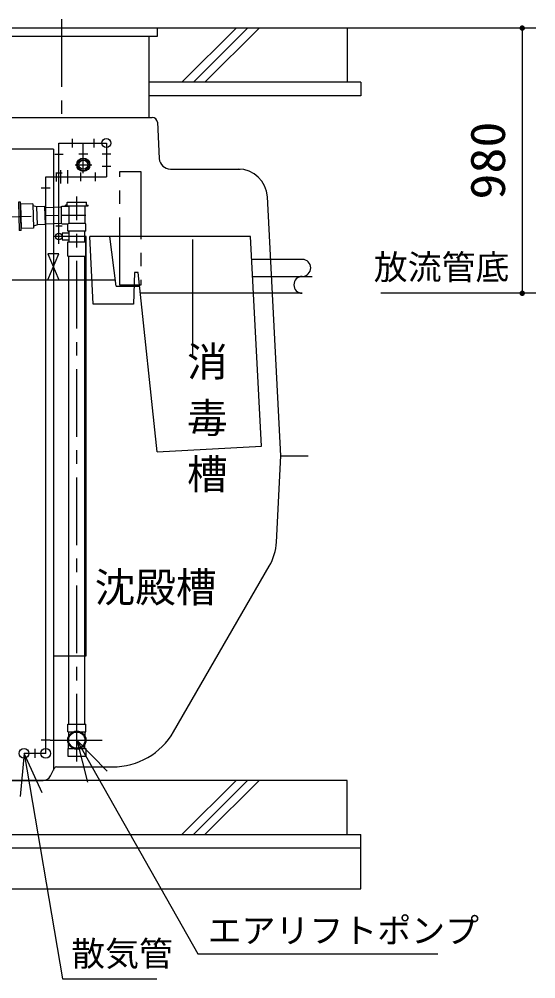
# Model space of a CAD drawing. Units: millimetres, scale not verified. Extents: x -14850 to 14850, y -10500 to 10500.
# Drawn here: x -6733 to -4826, y -6505 to -2960 of the extents above; entities that cross this region are included whole.
import ezdxf
from ezdxf.enums import TextEntityAlignment as Align

# ---------------------------------------------------------------- set-up
doc = ezdxf.new("R2010")
doc.units = ezdxf.units.MM
doc.header["$LTSCALE"] = 50
doc.linetypes.add('CHAIN1', pattern=[8, 5, -1, 1, -1])
doc.linetypes.add('LONG_DASHED1', pattern=[7, 6, -1])
for name, color, linetype, lineweight in [('0-0_製作', 5, 'Continuous', 25), ('0-1_躯体', 3, 'Continuous', 25), ('0-2_機器', 3, 'Continuous', 25), ('0-6_07', 5, 'Continuous', 25)]:
    doc.layers.add(name, color=color, linetype=linetype, lineweight=lineweight)
doc.styles.add('ＭＳ ゴシック', font='')
doc.styles.get('ＭＳ ゴシック').set_extended_font_data('MS Gothic')

msp = doc.modelspace()

# ---------------------------------------------------------------- linework, layer by layer
at = {"layer": '0-0_製作', "color": 3}
for p, q in [((-6554.04, -5564.39), (-6550.71, -5564.39)), ((-6554.04, -5592.48), (-6554.04, -5564.39)), ((-6550.54, -5564.39), (-6487.04, -5564.39)), ((-6554.04, -5592.48), (-6533.48, -5592.48)), ((-6550.71, -5592.48), (-6550.71, -5608.83)), ((-6490.54, -5592.48), (-6490.54, -5608.47)), ((-6554.04, -5654.29), (-6554.04, -5682.39)), ((-6554.04, -5654.29), (-6533.48, -5654.29)), ((-6550.71, -5654.29), (-6550.71, -5637.95)), ((-6490.54, -5654.29), (-6490.54, -5638.3)), ((-6554.04, -5682.39), (-6550.71, -5682.39)), ((-6550.54, -5682.39), (-6487.04, -5682.39))]:
    msp.add_line(p, q, dxfattribs=at)
for points in [[(-6507.61, -5592.48), (-6487.04, -5592.48), (-6487.04, -5564.39)], [(-6507.61, -5654.29), (-6487.04, -5654.29), (-6487.04, -5682.39)]]:
    msp.add_lwpolyline(points, dxfattribs=at)
for radius in [33.5, 30]:
    msp.add_circle((-6520.54, -5623.39), radius, dxfattribs=at)
at = {"layer": '0-1_躯体', "linetype": 'CHAIN1'}
for p, q in [((-6577.04, -2959.53), (-6577.04, -3355.62)), ((-6526.91, -3497.39), (-6465.31, -3497.39)), ((-6361.56, -3522.39), (-6284.65, -3522.39)), ((-6361.56, -3942.39), (-6361.56, -3522.39)), ((-6284.65, -3522.39), (-6284.65, -3942.39)), ((-6520.54, -5702.58), (-6520.54, -3614.12)), ((-9737.66, -3785.06), (-6576.54, -3683.39)), ((-6576.54, -3683.39), (-6487.79, -3683.39)), ((-5871.95, -3909.89), (-5651.61, -3909.89)), ((-6284.65, -3942.39), (-6361.56, -3942.39)), ((-6618.75, -5623.39), (-6426.33, -5623.39))]:
    msp.add_line(p, q, dxfattribs=at)
at = {"layer": '0-1_躯体', "color": 2}
for p, q in [((-5097.83, -2992.39), (-10990.74, -2992.39)), ((-6223.04, -3022.39), (-6223.04, -2992.39)), ((-5932.49, -2992.39), (-6132.49, -3192.39)), ((-6090.07, -3192.39), (-5890.07, -2992.39)), ((-5847.64, -2992.39), (-6047.64, -3192.39)), ((-5522.04, -2992.39), (-5522.04, -3192.39)), ((-6931.04, -3022.39), (-6223.04, -3022.39)), ((-6253.04, -3322.39), (-6253.04, -3022.39)), ((-5472.04, -3192.39), (-6253.04, -3192.39)), ((-5932.49, -5772.39), (-6132.49, -5972.39)), ((-6090.07, -5972.39), (-5890.07, -5772.39)), ((-5847.64, -5772.39), (-6047.64, -5972.39)), ((-5522.04, -5972.39), (-5522.04, -5772.39)), ((-10372.04, -5972.39), (-5472.04, -5972.39)), ((-5472.04, -6172.39), (-5472.04, -5972.39)), ((-5472.04, -6022.39), (-10372.04, -6022.39)), ((-10372.04, -6172.39), (-5472.04, -6172.39))]:
    msp.add_line(p, q, dxfattribs=at)
at = {"layer": '0-1_躯体'}
for p, q in [((-6912.05, -3322.39), (-6242.03, -3322.39)), ((-6223.06, -3340.39), (-6216.03, -3474.53)), ((-6536.54, -3433.39), (-6536.54, -3401.39)), ((-6456.54, -3433.39), (-6456.54, -3401.39)), ((-6586.54, -3417.39), (-6411.54, -3417.39)), ((-6586.54, -3789.39), (-6586.54, -3417.39)), ((-6496.54, -3497.39), (-6496.54, -3417.39)), ((-6411.54, -3417.39), (-6411.54, -3542.39)), ((-6607.04, -3439.54), (-6936.22, -3439.54)), ((-6607.04, -3439.54), (-6607.04, -5734.75)), ((-6571.04, -3459.39), (-6602.04, -3459.39)), ((-6513.04, -3457.39), (-6480.04, -3457.39)), ((-6427.54, -3457.39), (-6395.54, -3457.39)), ((-6427.54, -3502.39), (-6395.54, -3502.39)), ((-6635.11, -5672.39), (-6635.11, -3542.39)), ((-6635.11, -3542.39), (-6411.54, -3542.39)), ((-6598.54, -3527.39), (-6574.55, -3527.39)), ((-6595.11, -3558.89), (-6595.11, -3525.89)), ((-6581.11, -3517.89), (-6581.11, -3566.89)), ((-6555.11, -3517.89), (-6555.11, -3566.89)), ((-6505.11, -3558.39), (-6505.11, -3526.39)), ((-6451.54, -3558.39), (-6451.54, -3526.39)), ((-6175.1, -3513.39), (-5917.97, -3513.39)), ((-6651.61, -3582.39), (-6618.61, -3582.39)), ((-5767.04, -4572.39), (-5817.18, -3615.74)), ((-6725.48, -3739.7), (-6728.48, -3635.74)), ((-6683.29, -3641.44), (-6728.27, -3642.74)), ((-6683.29, -3641.44), (-6680.7, -3731.41)), ((-6636.05, -3718.61), (-6637.98, -3651.64)), ((-6576.54, -3715.84), (-6576.54, -3650.94)), ((-6576.24, -3650.64), (-6551.04, -3650.64)), ((-6556.34, -3646.79), (-6562.17, -3646.79)), ((-6562.17, -3648.59), (-6562.17, -3646.79)), ((-6562.17, -3648.59), (-6478.91, -3648.59)), ((-6556.34, -3646.79), (-6555.8, -3636.54)), ((-6554.8, -3635.59), (-6486.28, -3635.59)), ((-6551.04, -3650.64), (-6551.04, -3648.59)), ((-6551.04, -3650.64), (-6549.04, -3652.89)), ((-6490.04, -3713.89), (-6490.04, -3648.59)), ((-6487.04, -3638.39), (-6486.99, -3638.44)), ((-6484.75, -3646.79), (-6485.28, -3636.54)), ((-6484.75, -3646.79), (-6478.91, -3646.79)), ((-6478.91, -3648.59), (-6478.91, -3646.79)), ((-6666.04, -3719.48), (-6667.97, -3652.51)), ((-6637.88, -3655.14), (-6576.54, -3653.38)), ((-6549.04, -3714.89), (-6549.04, -3652.89)), ((-6636.15, -3715.12), (-6576.54, -3713.4)), ((-6576.24, -3716.14), (-6553.29, -3716.14)), ((-6553.29, -3716.14), (-6550.93, -3714.89)), ((-6553.29, -3742.09), (-6553.29, -3716.14)), ((-6488.79, -3714.89), (-6550.93, -3714.89)), ((-6487.79, -3742.09), (-6487.79, -3715.89)), ((-6725.48, -3739.7), (-6732.98, -3739.91)), ((-6680.7, -3731.41), (-6725.68, -3732.7)), ((-6574.54, -3724.89), (-6598.54, -3724.89)), ((-6574.54, -3750.39), (-6574.54, -3774.39)), ((-6550.54, -3750.39), (-6574.54, -3750.39)), ((-6488.09, -3742.39), (-6552.99, -3742.39)), ((-6550.54, -3742.39), (-6550.54, -3782.39)), ((-6490.54, -3782.39), (-6490.54, -3742.39)), ((-6574.54, -3774.39), (-6550.54, -3774.39)), ((-6554.04, -3835.39), (-6554.04, -3782.39)), ((-6554.04, -3782.39), (-6487.04, -3782.39)), ((-5879.68, -3762.39), (-6472.69, -3762.39)), ((-6375.58, -3945.39), (-6398.05, -3762.39)), ((-6092.73, -4199.24), (-6092.73, -3773.45)), ((-5839.06, -4537.57), (-5879.68, -3762.39)), ((-6627.04, -3922.39), (-6587.04, -3826.39)), ((-6550.54, -5564.39), (-6550.54, -3835.39)), ((-6490.54, -5564.39), (-6490.54, -3835.39)), ((-5688.19, -3847.39), (-5875.23, -3847.39)), ((-6307.88, -3895.39), (-6310.94, -4012.39)), ((-6294.06, -3895.39), (-6307.88, -3895.39)), ((-6224.44, -4557.77), (-6294.06, -3895.39)), ((-10012.98, -3922.39), (-6378.4, -3922.39)), ((-6375.58, -3945.39), (-6288.81, -3945.39)), ((-5688.19, -3972.39), (-6285.97, -3972.39)), ((-6224.44, -4557.77), (-5839.06, -4537.57)), ((-5783.76, -4891.44), (-5767.04, -4572.39)), ((-5767.04, -4572.39), (-5667.04, -4572.39)), ((-6163.28, -5592.39), (-5810.28, -4980.97)), ((-6607.04, -5312.39), (-6486.04, -5312.39)), ((-6651.61, -5622.39), (-6618.61, -5622.39)), ((-6520.54, -5623.39), (-6074.28, -6413.25)), ((-6715.11, -5672.39), (-6573.32, -6505.32)), ((-6635.11, -5672.39), (-6715.11, -5672.39)), ((-6675.11, -5655.89), (-6675.11, -5688.89)), ((-6550.54, -5682.39), (-6490.54, -5682.39)), ((-6617.57, -5755.8), (-6603.62, -5727.92)), ((-6594.68, -5722.39), (-6388.45, -5722.39)), ((-6829.68, -5772.39), (-6644.4, -5772.39)), ((-6074.28, -6413.25), (-5187.86, -6413.25)), ((-6573.32, -6505.32), (-6225.32, -6505.32))]:
    msp.add_line(p, q, dxfattribs=at)
at = {"layer": '0-1_躯体', "linetype": 'LONG_DASHED1'}
for p, q in [((-6496.54, -3528.48), (-6496.54, -3464.71)), ((-6728.27, -3642.74), (-6725.68, -3732.7))]:
    msp.add_line(p, q, dxfattribs=at)
at = {"layer": '0-1_躯体'}
for points in [[(-6728.48, -3635.74), (-6735.97, -3635.96), (-6732.98, -3739.91)], [(-6637.98, -3651.64), (-6667.97, -3652.51), (-6683.08, -3648.94)], [(-6636.05, -3718.61), (-6666.04, -3719.48), (-6680.92, -3723.91)], [(-6486.04, -5312.39), (-6486.04, -3762.39), (-6607.04, -3762.39)], [(-6554.04, -3835.39), (-6487.04, -3835.39), (-6487.04, -3782.39)], [(-6310.94, -4012.39), (-6459.59, -4012.39), (-6472.69, -3762.39)], [(-6587.04, -3826.39), (-6627.04, -3826.39), (-6587.04, -3922.39)], [(-6408.46, -5737.57), (-6520.54, -5623.39), (-6480.57, -5778.31)], [(-6648.35, -5817.79), (-6715.11, -5672.39), (-6730, -5831.69)]]:
    msp.add_lwpolyline(points, dxfattribs=at)
at = {"layer": '0-1_躯体', "color": 2}
msp.add_lwpolyline([(-5522.04, -5772.39), (-10322.04, -5772.39), (-10322.04, -5972.39)], dxfattribs=at)
at = {"layer": '0-1_躯体'}
for centre, radius in [((-6411.54, -3417.39), 16.5), ((-6496.54, -3497.39), 24.5), ((-6496.54, -3497.39), 22), ((-6496.54, -3497.39), 16.5), ((-6586.54, -3762.39), 12), ((-6715.11, -5672.38), 18), ((-6635.11, -5672.38), 18)]:
    msp.add_circle(centre, radius, dxfattribs=at)
for centre, radius, start, end in [((-6242.03, -3341.39), 19, 3, 90), ((-6175.08, -3472.39), 41, 182.99998, 269.97807), ((-5925.03, -3621.39), 108, 3, 90), ((-6554.8, -3636.59), 1, 90, 177), ((-6486.28, -3636.59), 1, 3, 90), ((-6489.04, -3713.89), 1, 180, 270), ((-6488.79, -3715.89), 1, 0, 90), ((-6552.99, -3742.09), 0.3, 180, 270), ((-6488.09, -3742.09), 0.3, 270, 0), ((-5688.19, -3878.64), 31.25, 270, 90), ((-5688.19, -3941.14), 31.25, 90, 270), ((-5983.49, -4880.97), 200, 330, 357), ((-6388.45, -5462.39), 260, 270, 330), ((-6594.68, -5732.39), 10, 90, 153.43494), ((-6644.4, -5742.39), 30, 270, 333.43494)]:
    msp.add_arc(centre, radius, start, end, dxfattribs=at)
at = {"layer": '0-2_機器', "color": 2}
for p, q in [((-5472.04, -3192.39), (-5472.04, -3242.39)), ((-5472.04, -3242.39), (-6253.04, -3242.39))]:
    msp.add_line(p, q, dxfattribs=at)
at = {"layer": '0-6_07', "color": 2}
for p, q in [((-4826.32, -2992.39), (-5097.83, -2992.39)), ((-4876.32, -2992.39), (-4876.32, -3972.39)), ((-4826.32, -3972.39), (-5397.76, -3972.39))]:
    msp.add_line(p, q, dxfattribs=at)
at = {"layer": '0-6_07'}
for points in [[(-4886.3, -2991.76), (-4876.32, -2992.39), (-4886.32, -2992.39)], [(-4886.32, -2992.39), (-4881.68, -3000.83), (-4886.24, -2993.64)], [(-4886.32, -2992.39), (-4880.58, -3001.44), (-4881.68, -3000.83)], [(-4876.32, -2992.39), (-4880.58, -3001.44), (-4886.32, -2992.39)], [(-4886.15, -2990.51), (-4876.32, -2992.39), (-4886.3, -2991.76)], [(-4886.24, -2993.64), (-4882.7, -3000.09), (-4886.01, -2994.87)], [(-4886.24, -2993.64), (-4881.68, -3000.83), (-4882.7, -3000.09)], [(-4885.83, -2989.3), (-4876.32, -2992.39), (-4886.15, -2990.51)], [(-4886.01, -2994.87), (-4883.61, -2999.23), (-4885.62, -2996.07)], [(-4886.01, -2994.87), (-4882.7, -3000.09), (-4883.61, -2999.23)], [(-4885.37, -2988.13), (-4876.32, -2992.39), (-4885.83, -2989.3)], [(-4885.62, -2996.07), (-4884.41, -2998.27), (-4885.09, -2997.21)], [(-4885.62, -2996.07), (-4883.61, -2999.23), (-4884.41, -2998.27)], [(-4884.77, -2987.03), (-4876.32, -2992.39), (-4885.37, -2988.13)], [(-4884.03, -2986.01), (-4876.32, -2992.39), (-4884.77, -2987.03)], [(-4883.17, -2985.1), (-4876.32, -2992.39), (-4884.03, -2986.01)], [(-4882.2, -2984.3), (-4876.32, -2992.39), (-4883.17, -2985.1)], [(-4881.14, -2983.62), (-4876.32, -2992.39), (-4882.2, -2984.3)], [(-4881.14, -2983.62), (-4876.32, -2982.39), (-4876.32, -2992.39)], [(-4880, -2983.09), (-4876.32, -2982.39), (-4881.14, -2983.62)], [(-4876.32, -2992.39), (-4879.41, -3001.9), (-4880.58, -3001.44)], [(-4878.81, -2982.7), (-4876.32, -2982.39), (-4880, -2983.09)], [(-4876.32, -2992.39), (-4878.2, -3002.21), (-4879.41, -3001.9)], [(-4877.58, -2982.47), (-4876.32, -2982.39), (-4878.81, -2982.7)], [(-4876.32, -2992.39), (-4876.95, -3002.37), (-4878.2, -3002.21)], [(-4876.32, -2992.39), (-4876.32, -3002.39), (-4876.95, -3002.37)], [(-4876.32, -2982.39), (-4866.32, -2992.39), (-4876.32, -2992.39)], [(-4875.69, -2982.41), (-4866.32, -2992.39), (-4876.32, -2982.39)], [(-4876.32, -2992.39), (-4875.07, -3002.31), (-4876.32, -3002.39)], [(-4876.32, -2992.39), (-4873.84, -3002.07), (-4875.07, -3002.31)], [(-4876.32, -2992.39), (-4872.64, -3001.69), (-4873.84, -3002.07)], [(-4876.32, -2992.39), (-4871.5, -3001.15), (-4872.64, -3001.69)], [(-4876.32, -2992.39), (-4870.44, -3000.48), (-4871.5, -3001.15)], [(-4866.32, -2992.39), (-4870.44, -3000.48), (-4876.32, -2992.39)], [(-4874.45, -2982.56), (-4866.32, -2992.39), (-4875.69, -2982.41)], [(-4873.23, -2982.88), (-4866.32, -2992.39), (-4874.45, -2982.56)], [(-4872.06, -2983.34), (-4866.32, -2992.39), (-4873.23, -2982.88)], [(-4870.96, -2983.94), (-4866.32, -2992.39), (-4872.06, -2983.34)], [(-4870.96, -2983.94), (-4866.4, -2991.13), (-4866.32, -2992.39)], [(-4869.95, -2984.68), (-4866.4, -2991.13), (-4870.96, -2983.94)], [(-4866.32, -2992.39), (-4869.48, -2999.68), (-4870.44, -3000.48)], [(-4869.95, -2984.68), (-4866.64, -2989.9), (-4866.4, -2991.13)], [(-4869.03, -2985.54), (-4866.64, -2989.9), (-4869.95, -2984.68)], [(-4866.32, -2992.39), (-4868.62, -2998.76), (-4869.48, -2999.68)], [(-4869.03, -2985.54), (-4867.02, -2988.71), (-4866.64, -2989.9)], [(-4868.23, -2986.51), (-4867.02, -2988.71), (-4869.03, -2985.54)], [(-4866.32, -2992.39), (-4867.88, -2997.75), (-4868.62, -2998.76)], [(-4868.23, -2986.51), (-4867.56, -2987.57), (-4867.02, -2988.71)], [(-4866.32, -2992.39), (-4867.27, -2996.65), (-4867.88, -2997.75)], [(-4866.32, -2992.39), (-4866.81, -2995.48), (-4867.27, -2996.65)], [(-4866.32, -2992.39), (-4866.5, -2994.26), (-4866.81, -2995.48)], [(-4866.32, -2992.39), (-4866.34, -2993.02), (-4866.5, -2994.26)], [(-4886.15, -3970.51), (-4876.32, -3972.39), (-4886.3, -3971.76)], [(-4885.83, -3969.3), (-4876.32, -3972.39), (-4886.15, -3970.51)], [(-4885.37, -3968.13), (-4876.32, -3972.39), (-4885.83, -3969.3)], [(-4884.77, -3967.03), (-4876.32, -3972.39), (-4885.37, -3968.13)], [(-4884.03, -3966.01), (-4876.32, -3972.39), (-4884.77, -3967.03)], [(-4883.17, -3965.1), (-4876.32, -3972.39), (-4884.03, -3966.01)], [(-4882.2, -3964.3), (-4876.32, -3972.39), (-4883.17, -3965.1)], [(-4882.2, -3964.3), (-4876.32, -3962.39), (-4876.32, -3972.39)], [(-4881.14, -3963.62), (-4876.32, -3962.39), (-4882.2, -3964.3)], [(-4880, -3963.09), (-4876.32, -3962.39), (-4881.14, -3963.62)], [(-4878.81, -3962.7), (-4876.32, -3962.39), (-4880, -3963.09)], [(-4877.58, -3962.47), (-4876.32, -3962.39), (-4878.81, -3962.7)], [(-4876.32, -3962.39), (-4866.32, -3972.39), (-4876.32, -3972.39)], [(-4875.69, -3962.41), (-4866.32, -3972.39), (-4876.32, -3962.39)], [(-4874.45, -3962.56), (-4866.32, -3972.39), (-4875.69, -3962.41)], [(-4873.23, -3962.88), (-4866.32, -3972.39), (-4874.45, -3962.56)], [(-4873.23, -3962.88), (-4866.4, -3971.13), (-4866.32, -3972.39)], [(-4872.06, -3963.34), (-4866.4, -3971.13), (-4873.23, -3962.88)], [(-4872.06, -3963.34), (-4866.64, -3969.9), (-4866.4, -3971.13)], [(-4870.96, -3963.94), (-4866.64, -3969.9), (-4872.06, -3963.34)], [(-4870.96, -3963.94), (-4867.02, -3968.71), (-4866.64, -3969.9)], [(-4869.95, -3964.68), (-4867.02, -3968.71), (-4870.96, -3963.94)], [(-4869.95, -3964.68), (-4867.56, -3967.57), (-4867.02, -3968.71)], [(-4869.03, -3965.54), (-4867.56, -3967.57), (-4869.95, -3964.68)], [(-4869.03, -3965.54), (-4868.23, -3966.51), (-4867.56, -3967.57)], [(-4886.3, -3971.76), (-4876.32, -3972.39), (-4886.32, -3972.39)], [(-4886.32, -3972.39), (-4879.41, -3981.9), (-4886.24, -3973.64)], [(-4886.32, -3972.39), (-4878.2, -3982.21), (-4879.41, -3981.9)], [(-4876.32, -3972.39), (-4878.2, -3982.21), (-4886.32, -3972.39)], [(-4886.24, -3973.64), (-4880.58, -3981.44), (-4886.01, -3974.87)], [(-4886.24, -3973.64), (-4879.41, -3981.9), (-4880.58, -3981.44)], [(-4886.01, -3974.87), (-4881.68, -3980.83), (-4885.62, -3976.07)], [(-4886.01, -3974.87), (-4880.58, -3981.44), (-4881.68, -3980.83)], [(-4885.62, -3976.07), (-4882.7, -3980.09), (-4885.09, -3977.21)], [(-4885.62, -3976.07), (-4881.68, -3980.83), (-4882.7, -3980.09)], [(-4885.09, -3977.21), (-4883.61, -3979.23), (-4884.41, -3978.27)], [(-4885.09, -3977.21), (-4882.7, -3980.09), (-4883.61, -3979.23)], [(-4876.32, -3972.39), (-4876.95, -3982.37), (-4878.2, -3982.21)], [(-4876.32, -3972.39), (-4876.32, -3982.39), (-4876.95, -3982.37)], [(-4876.32, -3972.39), (-4875.07, -3982.31), (-4876.32, -3982.39)], [(-4876.32, -3972.39), (-4873.84, -3982.07), (-4875.07, -3982.31)], [(-4876.32, -3972.39), (-4872.64, -3981.69), (-4873.84, -3982.07)], [(-4876.32, -3972.39), (-4871.5, -3981.15), (-4872.64, -3981.69)], [(-4876.32, -3972.39), (-4870.44, -3980.48), (-4871.5, -3981.15)], [(-4876.32, -3972.39), (-4869.48, -3979.68), (-4870.44, -3980.48)], [(-4866.32, -3972.39), (-4869.48, -3979.68), (-4876.32, -3972.39)], [(-4866.32, -3972.39), (-4868.62, -3978.76), (-4869.48, -3979.68)], [(-4866.32, -3972.39), (-4867.88, -3977.75), (-4868.62, -3978.76)], [(-4866.32, -3972.39), (-4867.27, -3976.65), (-4867.88, -3977.75)], [(-4866.32, -3972.39), (-4866.81, -3975.48), (-4867.27, -3976.65)], [(-4866.32, -3972.39), (-4866.5, -3974.26), (-4866.81, -3975.48)], [(-4866.32, -3972.39), (-4866.34, -3973.02), (-4866.5, -3974.26)]]:
    msp.add_solid(points, dxfattribs=at)

# ---------------------------------------------------------------- texts
at = {"layer": '0-1_躯体', "color": 4, "style": 'ＭＳ ゴシック'}
for s, height, p in [('\u3000放流管底', 91.79, (-5549.57, -3949.09)), ('消', 110, (-6113.62, -4312.93)), ('毒', 110, (-6113.62, -4520.93)), ('槽', 110, (-6113.62, -4728.93)), ('沈殿槽', 110, (-6454.86, -5146.89)), ('\u3000エアリフトポンプ\u3000', 91.79, (-6162.72, -6400.13)), ('散気管', 91.79, (-6541.28, -6485.77))]:
    msp.add_text(s, height=height, dxfattribs=at).set_placement(p, align=Align.BOTTOM_LEFT)
at = {"layer": '0-6_07', "color": 4, "style": 'ＭＳ ゴシック', "width": 1.1}
msp.add_text('980', height=128.4, rotation=90, dxfattribs=at).set_placement((-4901.32, -3626.14), align=Align.BOTTOM_LEFT)

doc.saveas('drawing.dxf')
